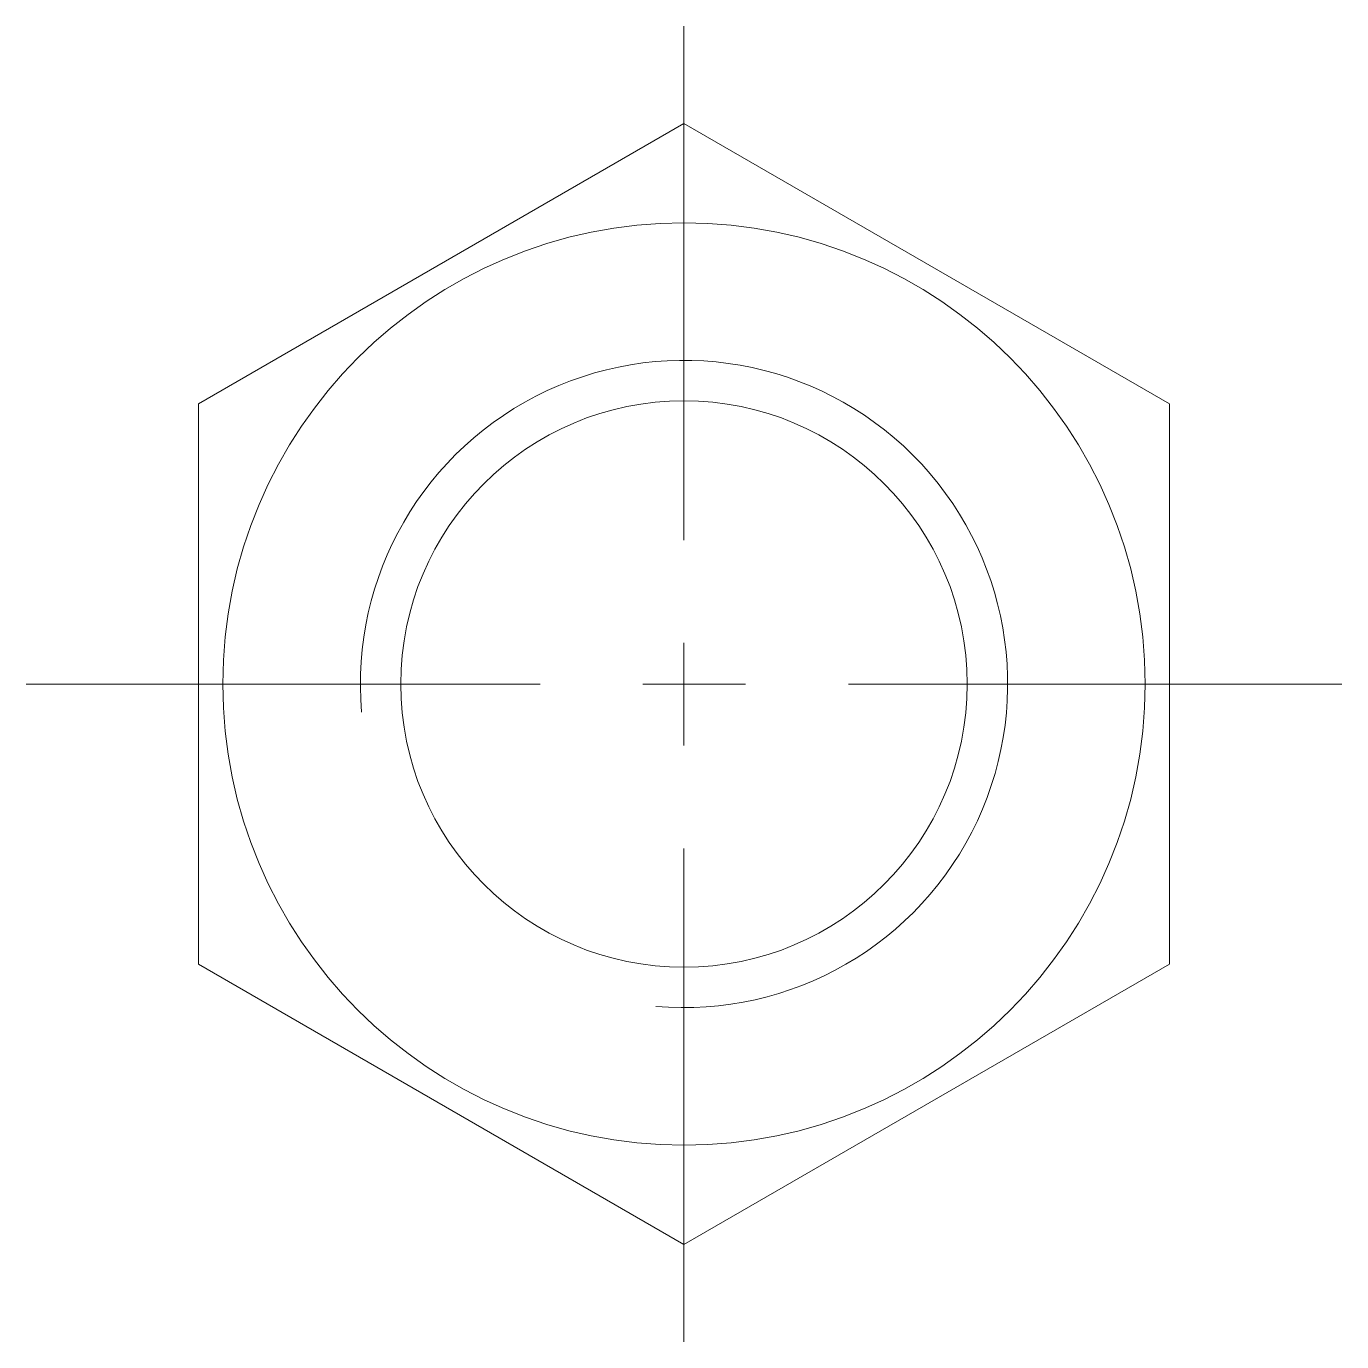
# Model space of a CAD drawing. Header units: millimetres. Extents: x -20.3 to 20.3, y -20.3 to 20.3.
import ezdxf

# ---------------------------------------------------------------- set-up
doc = ezdxf.new("R2010")
doc.units = ezdxf.units.MM
doc.header["$LTSCALE"] = 0.5
doc.linetypes.add('CENTER', pattern=[50.8, 31.75, -6.35, 6.35, -6.35])
doc.layers.get('0').update_dxf_attribs({"color": 9, "lineweight": 15})

msp = doc.modelspace()

# ---------------------------------------------------------------- linework, layer by layer
at = {"color": 1, "linetype": 'CENTER'}
for p, q in [((0, 20.321), (0, -20.321)), ((-20.321, 0), (20.321, 0))]:
    msp.add_line(p, q, dxfattribs=at)
at = {"ltscale": 0.5}
msp.add_lwpolyline([(-15, -8.66), (0, -17.321), (15, -8.66), (15, 8.66), (0, 17.321), (-15, 8.66)], close=True, dxfattribs=at)
for radius in [14.25, 8.75]:
    msp.add_circle((0, 0), radius, dxfattribs=at)
at = {"color": 5, "ltscale": 0.5}
msp.add_arc((0, 0), 10, 265, 185, dxfattribs=at)

doc.saveas('drawing.dxf')
